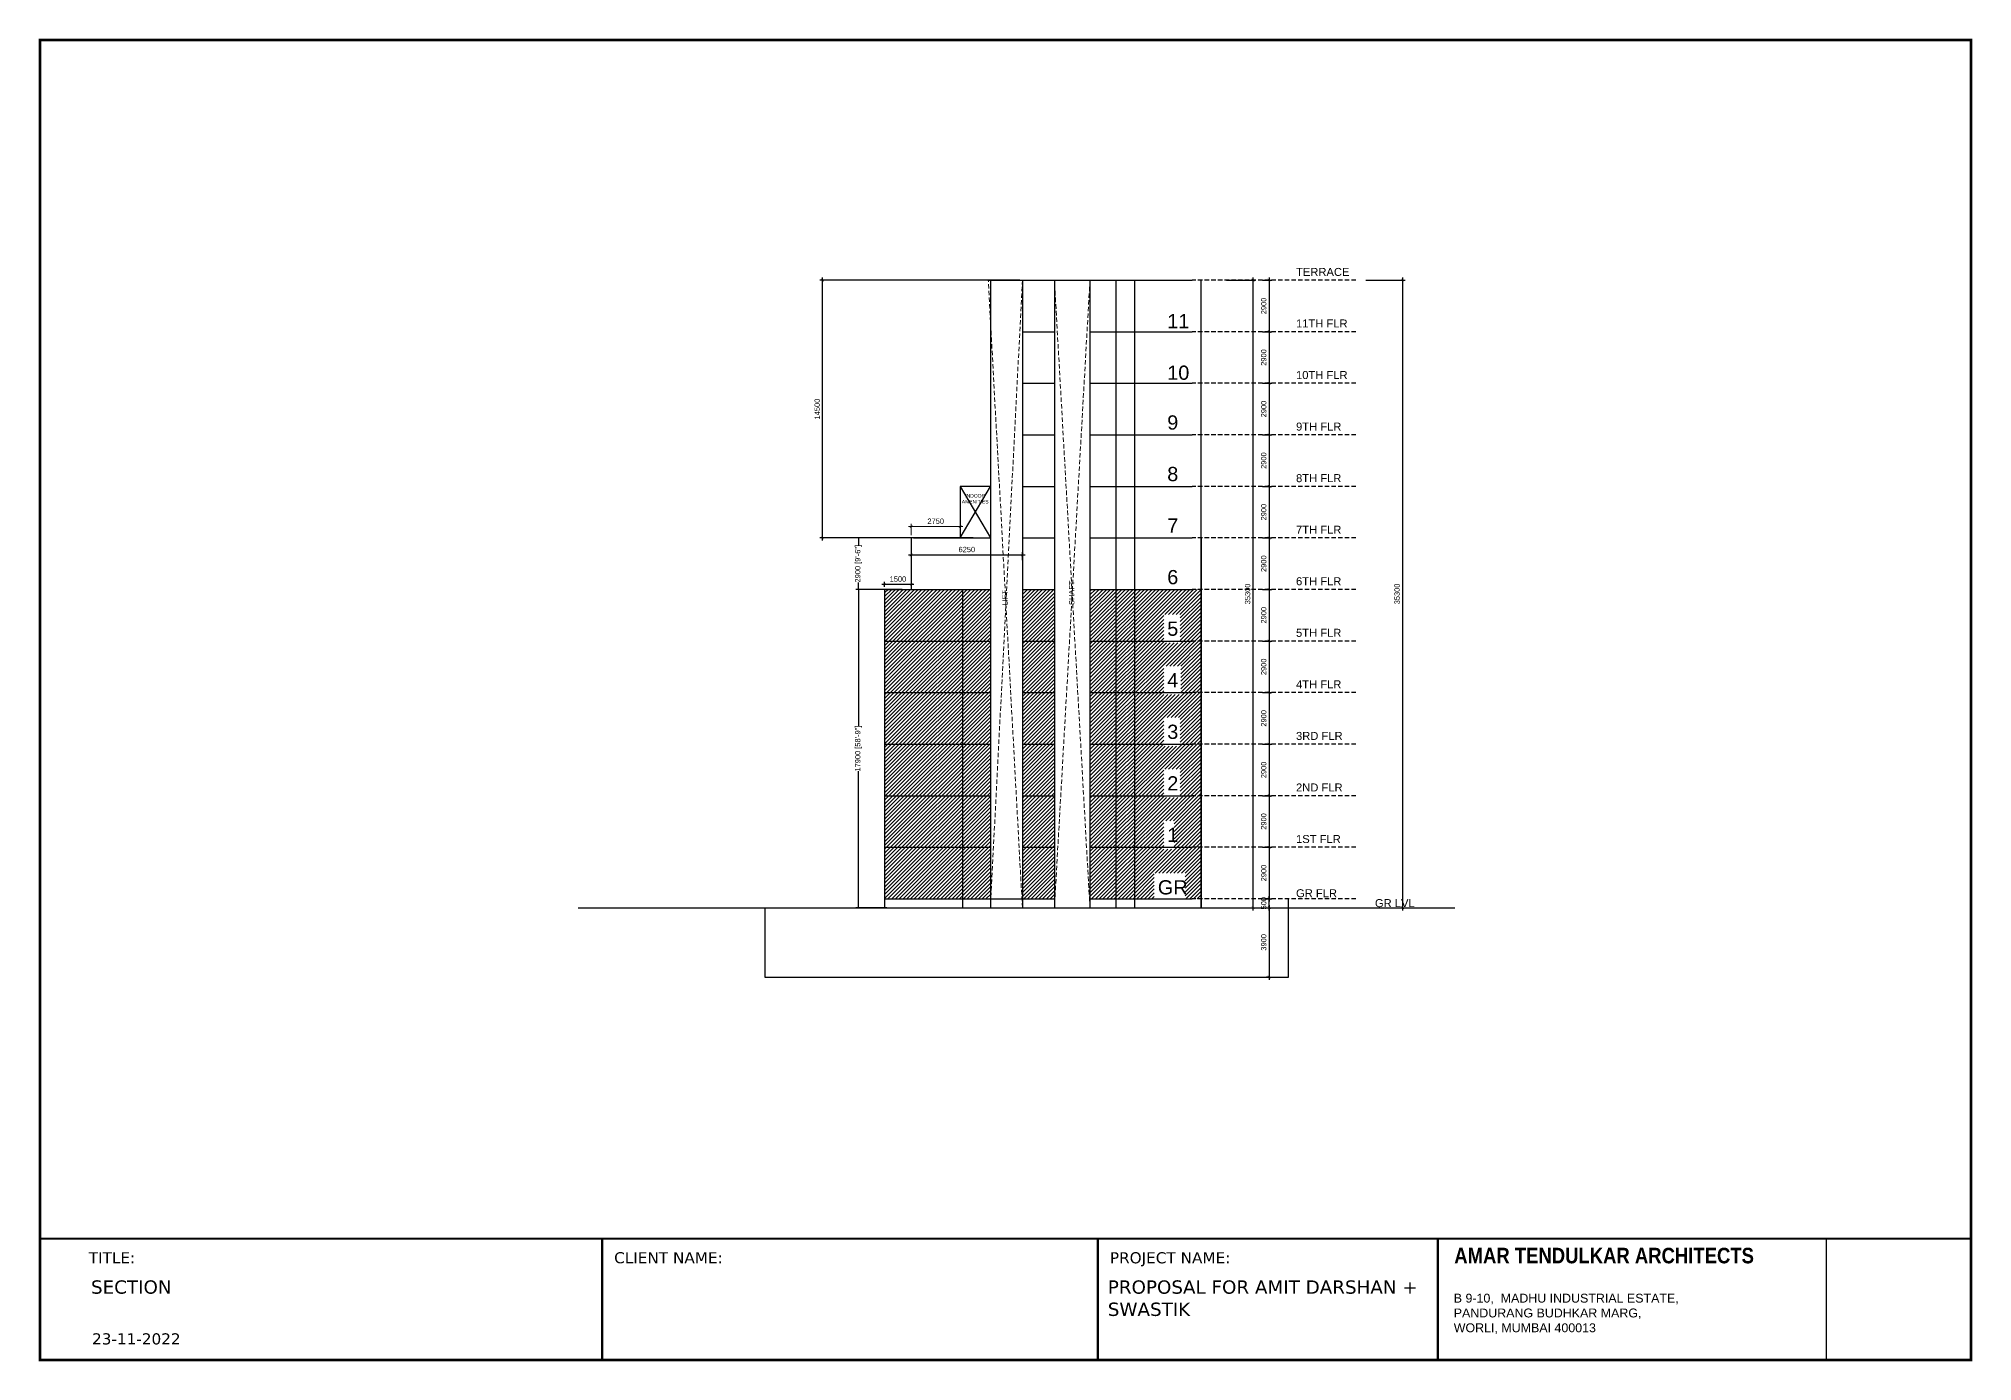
# Model space of a CAD drawing. Header units: inches. Extents: x 27644242 to 29761523, y -859349 to 216979.
# Drawn here: x 29131711 to 29240453, y -684566 to -610162 of the extents above; entities that cross this region are included whole.
import ezdxf

# ---------------------------------------------------------------- set-up
doc = ezdxf.new("R2010")
doc.units = ezdxf.units.IN
doc.header["$MEASUREMENT"] = 0
doc.header["$XCLIPFRAME"] = 0
doc.header["$PDMODE"] = 35
for name, pattern in [('DASHED', [0.75, 0.5, -0.25]), ('DASHED2', [0.375, 0.25, -0.125]), ('HIDDEN', [0.375, 0.25, -0.125])]:
    doc.linetypes.add(name, pattern=pattern)
doc.layers.get('Defpoints').update_dxf_attribs({"color": 8})
for name, color, linetype, lineweight in [('AHC-A-DUCT', 14, 'HIDDEN', 5), ('ATA_FORMAT', 7, 'Continuous', 50), ('PARKING BIG CAR', 8, 'Continuous', 15), ('WALL', 7, 'Continuous', 20)]:
    doc.layers.add(name, color=color, linetype=linetype, lineweight=lineweight)
doc.layers.add('ATA_FORMAT TEXT', color=7, linetype='Continuous')
doc.layers.add('text', color=7, linetype='Continuous')
doc.layers.add('BUA', color=2, linetype='Continuous', lineweight=30, plot=False)
doc.styles.add('200', font='swiss.ttf', dxfattribs={"height": 300})
doc.styles.add('AMITS', font='arial.ttf')
doc.styles.add('arial', font='arial.ttf')
doc.styles.get("Standard").update_dxf_attribs({"font": 'swiss.ttf'})
doc.dimstyles.new('DIM 300', dxfattribs={"dimtxt": 300, "dimasz": 150, "dimexe": 150, "dimexo": 150, "dimgap": 150, "dimtad": 1, "dimdec": 0, "dimzin": 0, "dimdsep": 46, "dimtxsty": 'AMITS', "dimblk": 'ARCHTICK', "dimcen": 0, "dimdle": 150, "dimclrd": 4, "dimclre": 4, "dimclrt": 6, "dimadec": 0, "dimazin": 0, "dimtfac": 1, "dimtdec": 0, "dimtix": 1, "dimtmove": 1, "dimatfit": 3, "dimfxl": 1, "dimtolj": 1, "dimtzin": 0, "dimlwd": -1, "dimlwe": -1, "dimarcsym": 0})
doc.dimstyles.new('KPA 150', dxfattribs={"dimtxt": 150, "dimasz": 100, "dimexe": 150, "dimexo": 0, "dimgap": 30, "dimtad": 0, "dimdec": 0, "dimzin": 0, "dimdsep": 46, "dimtxsty": '200', "dimblk": 'ARCHTICK', "dimblk1": 'DOT', "dimblk2": 'ARCHTICK', "dimcen": 100, "dimdle": 0.075, "dimclrd": 6, "dimclre": 6, "dimadec": 0, "dimazin": 0, "dimtfac": 1, "dimtdec": 0, "dimtofl": 0, "dimtmove": 1, "dimatfit": 3, "dimldrblk": 'ARCHTICK', "dimfxl": 1, "dimtolj": 1, "dimtzin": 0, "dimarcsym": 0})
picture_1 = doc.add_image_def('image1.jpg', size_in_pixel=(796, 763))

# ---------------------------------------------------------------- blocks, each defined once
blk = doc.blocks.new('_ARCHTICK')
at = {"color": 0, "linetype": 'ByBlock', "const_width": 0.15}
blk.add_lwpolyline([(-0.5, -0.5), (0.5, 0.5)], dxfattribs=at)
blk = doc.blocks.new('*D1601')
at = {"color": 6, "lineweight": -2, "ltscale": 500}
for p, q in [((29179282, -641147), (29177666, -641147)), ((29177816, -641147), (29177816, -648831)), ((29177816, -659047), (29177816, -651362)), ((29179407, -659047), (29177666, -659047))]:
    blk.add_line(p, q, dxfattribs=at)
at = {"layer": 'Defpoints', "color": 0}
for p in [(29179282, -641147), (29177816, -659047), (29179407, -659047)]:
    blk.add_point(p, dxfattribs=at)
at = {"color": 6, "linetype": 'ByBlock', "lineweight": -2, "xscale": 100, "yscale": 100, "zscale": 100}
for p, rotation in [((29177816, -641147), 90), ((29177816, -659047), 270)]:
    blk.add_blockref('_ARCHTICK', p, dxfattribs=dict(at, rotation=rotation))
at = {"color": 0, "ltscale": 500, "insert": (29177816, -650097), "char_height": 300, "attachment_point": 5, "rotation": 90, "style": '200'}
blk.add_mtext('\\A1;17900 [58\'-9"]', dxfattribs=at)
blk = doc.blocks.new('*D1602')
at = {"color": 6, "lineweight": -2, "ltscale": 500}
for p, q in [((29181088, -638247), (29177666, -638247)), ((29177816, -638247), (29177816, -638647)), ((29180271, -641147), (29177666, -641147)), ((29177816, -641147), (29177816, -640747))]:
    blk.add_line(p, q, dxfattribs=at)
at = {"layer": 'Defpoints', "color": 0}
for p in [(29177816, -638247), (29181088, -638247), (29180271, -641147)]:
    blk.add_point(p, dxfattribs=at)
at = {"color": 6, "linetype": 'ByBlock', "lineweight": -2, "xscale": 100, "yscale": 100, "zscale": 100}
for p, rotation in [((29177816, -638247), 90), ((29177816, -641147), 270)]:
    blk.add_blockref('_ARCHTICK', p, dxfattribs=dict(at, rotation=rotation))
at = {"color": 0, "ltscale": 500, "insert": (29177816, -639697), "char_height": 300, "attachment_point": 5, "rotation": 90, "style": '200'}
blk.add_mtext('\\A1;2900 [9\'-6"]', dxfattribs=at)
blk = doc.blocks.new('*D1603')
at = {"color": 4, "ltscale": 500}
for p, q in [((29200544, -655647), (29201057, -655647)), ((29200907, -655497), (29200907, -658697)), ((29200544, -658547), (29201057, -658547))]:
    blk.add_line(p, q, dxfattribs=at)
at = {"layer": 'Defpoints', "color": 0}
for p in [(29200394, -655647), (29200394, -658547), (29200907, -658547)]:
    blk.add_point(p, dxfattribs=at)
at = {"color": 4, "linetype": 'ByBlock', "xscale": 150, "yscale": 150, "zscale": 150}
for p, rotation in [((29200907, -655647), 90), ((29200907, -658547), 270)]:
    blk.add_blockref('_ARCHTICK', p, dxfattribs=dict(at, rotation=rotation))
at = {"color": 6, "ltscale": 500, "insert": (29200604, -657097), "char_height": 300, "attachment_point": 5, "rotation": 90, "style": 'AMITS'}
blk.add_mtext('\\A1;2900', dxfattribs=at)
blk = doc.blocks.new('*D1604')
at = {"color": 4, "ltscale": 500}
for p, q in [((29200544, -652747), (29201057, -652747)), ((29200907, -652597), (29200907, -655797)), ((29200544, -655647), (29201057, -655647))]:
    blk.add_line(p, q, dxfattribs=at)
at = {"layer": 'Defpoints', "color": 0}
for p in [(29200394, -652747), (29200394, -655647), (29200907, -655647)]:
    blk.add_point(p, dxfattribs=at)
at = {"color": 4, "linetype": 'ByBlock', "xscale": 150, "yscale": 150, "zscale": 150}
for p, rotation in [((29200907, -652747), 90), ((29200907, -655647), 270)]:
    blk.add_blockref('_ARCHTICK', p, dxfattribs=dict(at, rotation=rotation))
at = {"color": 6, "ltscale": 500, "insert": (29200604, -654197), "char_height": 300, "attachment_point": 5, "rotation": 90, "style": 'AMITS'}
blk.add_mtext('\\A1;2900', dxfattribs=at)
blk = doc.blocks.new('*D1605')
at = {"color": 4, "ltscale": 500}
for p, q in [((29200544, -649847), (29201057, -649847)), ((29200907, -649697), (29200907, -652897)), ((29200544, -652747), (29201057, -652747))]:
    blk.add_line(p, q, dxfattribs=at)
at = {"layer": 'Defpoints', "color": 0}
for p in [(29200394, -649847), (29200394, -652747), (29200907, -652747)]:
    blk.add_point(p, dxfattribs=at)
at = {"color": 4, "linetype": 'ByBlock', "xscale": 150, "yscale": 150, "zscale": 150}
for p, rotation in [((29200907, -649847), 90), ((29200907, -652747), 270)]:
    blk.add_blockref('_ARCHTICK', p, dxfattribs=dict(at, rotation=rotation))
at = {"color": 6, "ltscale": 500, "insert": (29200604, -651297), "char_height": 300, "attachment_point": 5, "rotation": 90, "style": 'AMITS'}
blk.add_mtext('\\A1;2900', dxfattribs=at)
blk = doc.blocks.new('*D1606')
at = {"color": 4, "ltscale": 500}
for p, q in [((29200544, -646947), (29201057, -646947)), ((29200907, -646797), (29200907, -649997)), ((29200544, -649847), (29201057, -649847))]:
    blk.add_line(p, q, dxfattribs=at)
at = {"layer": 'Defpoints', "color": 0}
for p in [(29200394, -646947), (29200394, -649847), (29200907, -649847)]:
    blk.add_point(p, dxfattribs=at)
at = {"color": 4, "linetype": 'ByBlock', "xscale": 150, "yscale": 150, "zscale": 150}
for p, rotation in [((29200907, -646947), 90), ((29200907, -649847), 270)]:
    blk.add_blockref('_ARCHTICK', p, dxfattribs=dict(at, rotation=rotation))
at = {"color": 6, "ltscale": 500, "insert": (29200604, -648397), "char_height": 300, "attachment_point": 5, "rotation": 90, "style": 'AMITS'}
blk.add_mtext('\\A1;2900', dxfattribs=at)
blk = doc.blocks.new('*D1607')
at = {"color": 4, "ltscale": 500}
for p, q in [((29200544, -644047), (29201057, -644047)), ((29200907, -643897), (29200907, -647097)), ((29200544, -646947), (29201057, -646947))]:
    blk.add_line(p, q, dxfattribs=at)
at = {"layer": 'Defpoints', "color": 0}
for p in [(29200394, -644047), (29200394, -646947), (29200907, -646947)]:
    blk.add_point(p, dxfattribs=at)
at = {"color": 4, "linetype": 'ByBlock', "xscale": 150, "yscale": 150, "zscale": 150}
for p, rotation in [((29200907, -644047), 90), ((29200907, -646947), 270)]:
    blk.add_blockref('_ARCHTICK', p, dxfattribs=dict(at, rotation=rotation))
at = {"color": 6, "ltscale": 500, "insert": (29200604, -645497), "char_height": 300, "attachment_point": 5, "rotation": 90, "style": 'AMITS'}
blk.add_mtext('\\A1;2900', dxfattribs=at)
blk = doc.blocks.new('*D1608')
at = {"color": 4, "ltscale": 500}
for p, q in [((29200544, -641147), (29201057, -641147)), ((29200907, -640997), (29200907, -644197)), ((29200544, -644047), (29201057, -644047))]:
    blk.add_line(p, q, dxfattribs=at)
at = {"layer": 'Defpoints', "color": 0}
for p in [(29200394, -641147), (29200394, -644047), (29200907, -644047)]:
    blk.add_point(p, dxfattribs=at)
at = {"color": 4, "linetype": 'ByBlock', "xscale": 150, "yscale": 150, "zscale": 150}
for p, rotation in [((29200907, -641147), 90), ((29200907, -644047), 270)]:
    blk.add_blockref('_ARCHTICK', p, dxfattribs=dict(at, rotation=rotation))
at = {"color": 6, "ltscale": 500, "insert": (29200604, -642597), "char_height": 300, "attachment_point": 5, "rotation": 90, "style": 'AMITS'}
blk.add_mtext('\\A1;2900', dxfattribs=at)
blk = doc.blocks.new('*D1609')
at = {"color": 4, "ltscale": 500}
for p, q in [((29200544, -638247), (29201057, -638247)), ((29200907, -638097), (29200907, -641297)), ((29200544, -641147), (29201057, -641147))]:
    blk.add_line(p, q, dxfattribs=at)
at = {"layer": 'Defpoints', "color": 0}
for p in [(29200394, -638247), (29200394, -641147), (29200907, -641147)]:
    blk.add_point(p, dxfattribs=at)
at = {"color": 4, "linetype": 'ByBlock', "xscale": 150, "yscale": 150, "zscale": 150}
for p, rotation in [((29200907, -638247), 90), ((29200907, -641147), 270)]:
    blk.add_blockref('_ARCHTICK', p, dxfattribs=dict(at, rotation=rotation))
at = {"color": 6, "ltscale": 500, "insert": (29200604, -639697), "char_height": 300, "attachment_point": 5, "rotation": 90, "style": 'AMITS'}
blk.add_mtext('\\A1;2900', dxfattribs=at)
blk = doc.blocks.new('*D1610')
at = {"color": 4, "ltscale": 500}
for p, q in [((29200544, -635347), (29201057, -635347)), ((29200907, -635197), (29200907, -638397)), ((29200544, -638247), (29201057, -638247))]:
    blk.add_line(p, q, dxfattribs=at)
at = {"layer": 'Defpoints', "color": 0}
for p in [(29200394, -635347), (29200394, -638247), (29200907, -638247)]:
    blk.add_point(p, dxfattribs=at)
at = {"color": 4, "linetype": 'ByBlock', "xscale": 150, "yscale": 150, "zscale": 150}
for p, rotation in [((29200907, -635347), 90), ((29200907, -638247), 270)]:
    blk.add_blockref('_ARCHTICK', p, dxfattribs=dict(at, rotation=rotation))
at = {"color": 6, "ltscale": 500, "insert": (29200604, -636797), "char_height": 300, "attachment_point": 5, "rotation": 90, "style": 'AMITS'}
blk.add_mtext('\\A1;2900', dxfattribs=at)
blk = doc.blocks.new('*D1611')
at = {"color": 4, "ltscale": 500}
for p, q in [((29200544, -632447), (29201057, -632447)), ((29200907, -632297), (29200907, -635497)), ((29200544, -635347), (29201057, -635347))]:
    blk.add_line(p, q, dxfattribs=at)
at = {"layer": 'Defpoints', "color": 0}
for p in [(29200394, -632447), (29200394, -635347), (29200907, -635347)]:
    blk.add_point(p, dxfattribs=at)
at = {"color": 4, "linetype": 'ByBlock', "xscale": 150, "yscale": 150, "zscale": 150}
for p, rotation in [((29200907, -632447), 90), ((29200907, -635347), 270)]:
    blk.add_blockref('_ARCHTICK', p, dxfattribs=dict(at, rotation=rotation))
at = {"color": 6, "ltscale": 500, "insert": (29200604, -633897), "char_height": 300, "attachment_point": 5, "rotation": 90, "style": 'AMITS'}
blk.add_mtext('\\A1;2900', dxfattribs=at)
blk = doc.blocks.new('*D1612')
at = {"color": 4, "ltscale": 500}
for p, q in [((29200544, -629547), (29201057, -629547)), ((29200907, -629397), (29200907, -632597)), ((29200544, -632447), (29201057, -632447))]:
    blk.add_line(p, q, dxfattribs=at)
at = {"layer": 'Defpoints', "color": 0}
for p in [(29200394, -629547), (29200394, -632447), (29200907, -632447)]:
    blk.add_point(p, dxfattribs=at)
at = {"color": 4, "linetype": 'ByBlock', "xscale": 150, "yscale": 150, "zscale": 150}
for p, rotation in [((29200907, -629547), 90), ((29200907, -632447), 270)]:
    blk.add_blockref('_ARCHTICK', p, dxfattribs=dict(at, rotation=rotation))
at = {"color": 6, "ltscale": 500, "insert": (29200604, -630997), "char_height": 300, "attachment_point": 5, "rotation": 90, "style": 'AMITS'}
blk.add_mtext('\\A1;2900', dxfattribs=at)
blk = doc.blocks.new('*D1613')
at = {"color": 4, "ltscale": 500}
for p, q in [((29200544, -626647), (29201057, -626647)), ((29200907, -626497), (29200907, -629697)), ((29200544, -629547), (29201057, -629547))]:
    blk.add_line(p, q, dxfattribs=at)
at = {"layer": 'Defpoints', "color": 0}
for p in [(29200394, -626647), (29200394, -629547), (29200907, -629547)]:
    blk.add_point(p, dxfattribs=at)
at = {"color": 4, "linetype": 'ByBlock', "xscale": 150, "yscale": 150, "zscale": 150}
for p, rotation in [((29200907, -626647), 90), ((29200907, -629547), 270)]:
    blk.add_blockref('_ARCHTICK', p, dxfattribs=dict(at, rotation=rotation))
at = {"color": 6, "ltscale": 500, "insert": (29200604, -628097), "char_height": 300, "attachment_point": 5, "rotation": 90, "style": 'AMITS'}
blk.add_mtext('\\A1;2900', dxfattribs=at)
blk = doc.blocks.new('*D1614')
at = {"color": 4, "ltscale": 500}
for p, q in [((29200544, -623747), (29201057, -623747)), ((29200907, -623597), (29200907, -626797)), ((29200544, -626647), (29201057, -626647))]:
    blk.add_line(p, q, dxfattribs=at)
at = {"layer": 'Defpoints', "color": 0}
for p in [(29200394, -623747), (29200394, -626647), (29200907, -626647)]:
    blk.add_point(p, dxfattribs=at)
at = {"color": 4, "linetype": 'ByBlock', "xscale": 150, "yscale": 150, "zscale": 150}
for p, rotation in [((29200907, -623747), 90), ((29200907, -626647), 270)]:
    blk.add_blockref('_ARCHTICK', p, dxfattribs=dict(at, rotation=rotation))
at = {"color": 6, "ltscale": 500, "insert": (29200604, -625197), "char_height": 300, "attachment_point": 5, "rotation": 90, "style": 'AMITS'}
blk.add_mtext('\\A1;2900', dxfattribs=at)
blk = doc.blocks.new('*D1615')
at = {"color": 4, "ltscale": 500}
for p, q in [((29200907, -658897), (29200907, -663097)), ((29200150, -659047), (29201057, -659047)), ((29200828, -662947), (29200757, -662947))]:
    blk.add_line(p, q, dxfattribs=at)
at = {"layer": 'Defpoints', "color": 0}
for p in [(29200000, -659047), (29200907, -662947), (29200978, -662947)]:
    blk.add_point(p, dxfattribs=at)
at = {"color": 4, "linetype": 'ByBlock', "xscale": 150, "yscale": 150, "zscale": 150}
for p, rotation in [((29200907, -659047), 90), ((29200907, -662947), 270)]:
    blk.add_blockref('_ARCHTICK', p, dxfattribs=dict(at, rotation=rotation))
at = {"color": 6, "ltscale": 500, "insert": (29200604, -660997), "char_height": 300, "attachment_point": 5, "rotation": 90, "style": 'AMITS'}
blk.add_mtext('\\A1;3900', dxfattribs=at)
blk = doc.blocks.new('*D1616')
at = {"color": 4, "ltscale": 500}
for p, q in [((29200544, -658547), (29201057, -658547)), ((29200907, -659197), (29200907, -658397)), ((29200907, -658547), (29200907, -658397)), ((29200631, -659047), (29201057, -659047)), ((29200907, -659047), (29200907, -659197))]:
    blk.add_line(p, q, dxfattribs=at)
at = {"layer": 'Defpoints', "color": 0}
for p in [(29200394, -658547), (29200907, -658547), (29200481, -659047)]:
    blk.add_point(p, dxfattribs=at)
at = {"color": 4, "linetype": 'ByBlock', "xscale": 150, "yscale": 150, "zscale": 150}
for p, rotation in [((29200907, -658547), 270), ((29200907, -659047), 90)]:
    blk.add_blockref('_ARCHTICK', p, dxfattribs=dict(at, rotation=rotation))
at = {"color": 6, "ltscale": 500, "insert": (29200604, -658797), "char_height": 300, "attachment_point": 5, "rotation": 90, "style": 'AMITS'}
blk.add_mtext('\\A1;500', dxfattribs=at)
blk = doc.blocks.new('*D1617')
at = {"color": 4, "ltscale": 500}
for p, q in [((29198511, -623747), (29200150, -623747)), ((29200000, -623597), (29200000, -659197)), ((29198511, -659047), (29200150, -659047))]:
    blk.add_line(p, q, dxfattribs=at)
at = {"layer": 'Defpoints', "color": 0}
for p in [(29198361, -623747), (29198361, -659047), (29200000, -659047)]:
    blk.add_point(p, dxfattribs=at)
at = {"color": 4, "linetype": 'ByBlock', "xscale": 150, "yscale": 150, "zscale": 150}
for p, rotation in [((29200000, -623747), 90), ((29200000, -659047), 270)]:
    blk.add_blockref('_ARCHTICK', p, dxfattribs=dict(at, rotation=rotation))
at = {"color": 6, "ltscale": 500, "insert": (29199697, -641397), "char_height": 300, "attachment_point": 5, "rotation": 90, "style": 'AMITS'}
blk.add_mtext('\\A1;35300', dxfattribs=at)
blk = doc.blocks.new('*D1618')
at = {"layer": 'BUA', "color": 4, "ltscale": 500}
for p, q in [((29186882, -623747), (29175648, -623747)), ((29175798, -638397), (29175798, -623597)), ((29184257, -638247), (29175648, -638247))]:
    blk.add_line(p, q, dxfattribs=at)
at = {"layer": 'Defpoints', "color": 0}
for p in [(29175798, -623747), (29187032, -623747), (29184407, -638247)]:
    blk.add_point(p, dxfattribs=at)
at = {"layer": 'BUA', "color": 4, "linetype": 'ByBlock', "xscale": 150, "yscale": 150, "zscale": 150}
for p, rotation in [((29175798, -623747), 90), ((29175798, -638247), 270)]:
    blk.add_blockref('_ARCHTICK', p, dxfattribs=dict(at, rotation=rotation))
at = {"layer": 'BUA', "color": 6, "ltscale": 500, "insert": (29175494, -630997), "char_height": 300, "attachment_point": 5, "rotation": 90, "style": 'AMITS'}
blk.add_mtext('\\A1;14500', dxfattribs=at)
blk = doc.blocks.new('*D1619')
at = {"layer": 'BUA', "color": 4, "ltscale": 500}
for p, q in [((29206345, -623747), (29208555, -623747)), ((29208405, -623597), (29208405, -659197)), ((29206345, -659047), (29208555, -659047))]:
    blk.add_line(p, q, dxfattribs=at)
at = {"layer": 'Defpoints', "color": 0}
for p in [(29206195, -623747), (29206195, -659047), (29208405, -659047)]:
    blk.add_point(p, dxfattribs=at)
at = {"layer": 'BUA', "color": 4, "linetype": 'ByBlock', "xscale": 150, "yscale": 150, "zscale": 150}
for p, rotation in [((29208405, -623747), 90), ((29208405, -659047), 270)]:
    blk.add_blockref('_ARCHTICK', p, dxfattribs=dict(at, rotation=rotation))
at = {"layer": 'BUA', "color": 6, "ltscale": 500, "insert": (29208102, -641397), "char_height": 300, "attachment_point": 5, "rotation": 90, "style": 'AMITS'}
blk.add_mtext('\\A1;35300', dxfattribs=at)
blk = doc.blocks.new('*D1620')
at = {"layer": 'BUA', "color": 4, "ltscale": 500}
for p, q in [((29180932, -640864), (29179132, -640864)), ((29179282, -640997), (29179282, -640714)), ((29180782, -640589), (29180782, -641014))]:
    blk.add_line(p, q, dxfattribs=at)
at = {"layer": 'Defpoints', "color": 0}
for p in [(29180782, -640439), (29179282, -640864), (29179282, -641147)]:
    blk.add_point(p, dxfattribs=at)
at = {"layer": 'BUA', "color": 4, "linetype": 'ByBlock', "xscale": 150, "yscale": 150, "zscale": 150, "rotation": 180}
blk.add_blockref('_ARCHTICK', (29179282, -640864), dxfattribs=at)
at = {"layer": 'BUA', "color": 4, "linetype": 'ByBlock', "xscale": 150, "yscale": 150, "zscale": 150}
blk.add_blockref('_ARCHTICK', (29180782, -640864), dxfattribs=at)
at = {"layer": 'BUA', "color": 6, "ltscale": 500, "insert": (29180032, -640561), "char_height": 300, "attachment_point": 5, "style": 'AMITS'}
blk.add_mtext('\\A1;1500', dxfattribs=at)
blk = doc.blocks.new('*D1621')
at = {"layer": 'BUA', "color": 4, "ltscale": 500}
for p, q in [((29180632, -639203), (29187182, -639203)), ((29180782, -639053), (29180782, -639053)), ((29187032, -639503), (29187032, -639053))]:
    blk.add_line(p, q, dxfattribs=at)
at = {"layer": 'Defpoints', "color": 0}
for p in [(29180782, -639203), (29187032, -639203), (29187032, -639653)]:
    blk.add_point(p, dxfattribs=at)
at = {"layer": 'BUA', "color": 4, "linetype": 'ByBlock', "xscale": 150, "yscale": 150, "zscale": 150, "rotation": 180}
blk.add_blockref('_ARCHTICK', (29180782, -639203), dxfattribs=at)
at = {"layer": 'BUA', "color": 4, "linetype": 'ByBlock', "xscale": 150, "yscale": 150, "zscale": 150}
blk.add_blockref('_ARCHTICK', (29187032, -639203), dxfattribs=at)
at = {"layer": 'BUA', "color": 6, "ltscale": 500, "insert": (29183907, -638900), "char_height": 300, "attachment_point": 5, "style": 'AMITS'}
blk.add_mtext('\\A1;6250', dxfattribs=at)
blk = doc.blocks.new('*D1635')
at = {"layer": 'Defpoints', "color": 0}
for p in [(29180782, -637610), (29180782, -638247), (29183532, -638247)]:
    blk.add_point(p, dxfattribs=at)
at = {"layer": 'WALL', "color": 4, "ltscale": 500}
for p, q in [((29183682, -637610), (29180632, -637610)), ((29180782, -638097), (29180782, -637460)), ((29183532, -638097), (29183532, -637460))]:
    blk.add_line(p, q, dxfattribs=at)
at = {"layer": 'WALL', "color": 4, "linetype": 'ByBlock', "xscale": 150, "yscale": 150, "zscale": 150, "rotation": 180}
blk.add_blockref('_ARCHTICK', (29180782, -637610), dxfattribs=at)
at = {"layer": 'WALL', "color": 4, "linetype": 'ByBlock', "xscale": 150, "yscale": 150, "zscale": 150}
blk.add_blockref('_ARCHTICK', (29183532, -637610), dxfattribs=at)
at = {"layer": 'WALL', "color": 6, "ltscale": 500, "insert": (29182157, -637307), "char_height": 300, "attachment_point": 5, "style": 'AMITS'}
blk.add_mtext('\\A1;2750', dxfattribs=at)

msp = doc.modelspace()

# ---------------------------------------------------------------- hatches: boundary and pattern name
at = {"layer": 'PARKING BIG CAR', "ltscale": 500, "transparency": 33554559}
h = msp.add_hatch(dxfattribs=at)
h.set_pattern_fill('ANSI31', color=256, scale=1200)
h.set_pattern_definition([(45, (1484807.44, -430693.4), (-106.0660172, 106.0660172), [])])
h.paths.add_polyline_path([(29197082.5, -644046.9), (29197082.5, -641146.9), (29193332.4, -641146.9), (29193332.4, -644046.9)])
h.paths.add_polyline_path([(29193332.4, -646946.9), (29197082.5, -646946.9), (29197082.5, -644046.9), (29193332.4, -644046.9)])
h.paths.add_polyline_path([(29197082.5, -649846.9), (29197082.5, -646946.9), (29193332.4, -646946.9), (29193332.4, -649846.9), (29196582.4, -649846.9)])
h.paths.add_polyline_path([(29193332.4, -652746.9), (29197082.5, -652746.9), (29197082.5, -649846.9), (29193332.4, -649846.9), (29193332.4, -652746.9)])
h.paths.add_polyline_path([(29193332.4, -655646.9), (29197082.5, -655646.9), (29197082.5, -652746.9), (29193332.4, -652746.9)])
h.paths.add_polyline_path([(29197082.5, -658546.9), (29197082.5, -655646.9), (29193332.4, -655646.9), (29193332.4, -658546.9)])
h.paths.add_polyline_path([(29190832.4, -658546.9), (29192282.4, -658546.9), (29192282.4, -655646.9), (29190832.4, -655646.9)])
h.paths.add_polyline_path([(29193332.4, -658546.9), (29193332.4, -655646.9), (29192282.4, -655646.9), (29192282.4, -658546.9)])
h.paths.add_polyline_path([(29192282.4, -652746.9), (29192282.4, -655646.9), (29193332.4, -655646.9), (29193332.4, -652746.9)])
h.paths.add_polyline_path([(29190832.4, -655646.9), (29192282.4, -655646.9), (29192282.4, -652746.9), (29190832.4, -652746.9)])
h.paths.add_polyline_path([(29190832.4, -652746.9), (29192282.4, -652746.9), (29192282.4, -649846.9), (29190832.4, -649846.9), (29190832.4, -652746.9)])
h.paths.add_polyline_path([(29192282.4, -649846.9), (29192282.4, -652746.9), (29193332.4, -652746.9), (29193332.4, -649846.9)])
h.paths.add_polyline_path([(29190832.4, -649846.9), (29192282.4, -649846.9), (29192282.4, -646946.9), (29190832.4, -646946.9)])
h.paths.add_polyline_path([(29193332.4, -649846.9), (29193332.4, -646946.9), (29192282.4, -646946.9), (29192282.4, -649846.9), (29193332.4, -649846.9)])
h.paths.add_polyline_path([(29192282.4, -644046.9), (29192282.4, -646946.9), (29193332.4, -646946.9), (29193332.4, -644046.9)])
h.paths.add_polyline_path([(29190832.4, -646946.9), (29192282.4, -646946.9), (29192282.4, -644046.9), (29190832.4, -644046.9)])
h.paths.add_polyline_path([(29190832.4, -644046.9), (29192282.4, -644046.9), (29192282.4, -641146.9), (29190832.4, -641146.9)])
h.paths.add_polyline_path([(29193332.4, -644046.9), (29193332.4, -641146.9), (29192282.4, -641146.9), (29192282.4, -644046.9), (29193332.4, -644046.9)])
h.paths.add_polyline_path([(29179282.5, -641146.9), (29179282.5, -644046.9), (29183662.4, -644046.9), (29183662.4, -641146.9)])
h.paths.add_polyline_path([(29183662.4, -644046.9), (29185232.5, -644046.9), (29185232.5, -641146.9), (29183662.4, -641146.9)])
h.paths.add_polyline_path([(29179282.5, -644046.9), (29179282.5, -646946.9), (29183662.4, -646946.9), (29183662.4, -644046.9)])
h.paths.add_polyline_path([(29183662.4, -646946.9), (29185232.5, -646946.9), (29185232.5, -644046.9), (29183662.4, -644046.9)])
h.paths.add_polyline_path([(29179282.5, -646946.9), (29179282.5, -649846.9), (29183662.4, -649846.9), (29183662.4, -646946.9)])
h.paths.add_polyline_path([(29179282.5, -649846.9), (29179282.5, -652746.9), (29183662.4, -652746.9), (29183662.4, -649846.9)])
h.paths.add_polyline_path([(29179282.5, -652746.9), (29179282.5, -655646.9), (29183662.4, -655646.9), (29183662.4, -652746.9)])
h.paths.add_polyline_path([(29179282.5, -655646.9), (29179282.5, -658546.9), (29183662.4, -658546.9), (29183662.4, -655646.9)])
h.paths.add_polyline_path([(29183662.4, -658546.9), (29185232.5, -658546.9), (29185232.5, -655646.9), (29183662.4, -655646.9)])
h.paths.add_polyline_path([(29183662.4, -655646.9), (29185232.5, -655646.9), (29185232.5, -652746.9), (29183662.4, -652746.9)])
h.paths.add_polyline_path([(29183662.4, -652746.9), (29185232.5, -652746.9), (29185232.5, -649846.9), (29183662.4, -649846.9)])
h.paths.add_polyline_path([(29183662.4, -649846.9), (29185232.5, -649846.9), (29185232.5, -646946.9), (29183662.4, -646946.9), (29183662.4, -649846.9)])
h.paths.add_polyline_path([(29187032.5, -644046.9), (29188832.4, -644046.9), (29188832.4, -641146.9), (29187032.5, -641146.9)])
h.paths.add_polyline_path([(29187032.5, -646946.9), (29188832.4, -646946.9), (29188832.4, -644046.9), (29187032.5, -644046.9), (29187032.5, -646946.9)])
h.paths.add_polyline_path([(29187032.5, -649846.9), (29188832.4, -649846.9), (29188832.4, -646946.9), (29187032.5, -646946.9), (29187032.5, -649846.9)])
h.paths.add_polyline_path([(29187032.5, -652746.9), (29188832.4, -652746.9), (29188832.4, -649846.9), (29187032.5, -649846.9), (29187032.5, -652746.9)])
h.paths.add_polyline_path([(29187032.5, -655646.9), (29188832.4, -655646.9), (29188832.4, -652746.9), (29187032.5, -652746.9)])
h.paths.add_polyline_path([(29187032.5, -658546.9), (29188832.4, -658546.9), (29188832.4, -655646.9), (29187032.5, -655646.9)])
h.paths.add_polyline_path([(29194977.3, -648351.8), (29195910.7, -648351.8), (29195910.7, -649951.8), (29194977.3, -649951.8)])
h.paths.add_polyline_path([(29194977.3, -645451.8), (29195948.8, -645451.8), (29195948.8, -647051.8), (29194977.3, -647051.8)])
h.paths.add_polyline_path([(29194977.3, -642551.8), (29195910.7, -642551.8), (29195910.7, -644151.8), (29194977.3, -644151.8)])
h.paths.add_polyline_path([(29194977.3, -654151.8), (29195567.8, -654151.8), (29195567.8, -655751.8), (29194977.3, -655751.8)])
h.paths.add_polyline_path([(29194448.2, -657101.8), (29196181.6, -657101.8), (29196181.6, -658546.9), (29194448.2, -658546.9)], flags=16)
h.paths.add_polyline_path([(29194977.3, -651251.8), (29195910.7, -651251.8), (29195910.7, -652851.8), (29194977.3, -652851.8)])

# ---------------------------------------------------------------- linework, layer by layer
at = {"ltscale": 500}
for p, q in [((29185112.4, -623746.9), (29196582.4, -623746.9)), ((29185232.5, -623746.9), (29185232.5, -659046.9)), ((29187032.5, -623746.9), (29187032.5, -659046.9)), ((29188832.4, -623746.9), (29188832.4, -659046.9)), ((29190832.4, -623746.9), (29190832.4, -659046.9)), ((29192282.4, -623746.9), (29192282.4, -659046.9)), ((29193332.4, -623746.9), (29193332.4, -659046.9)), ((29197082.5, -659046.9), (29197082.5, -623746.9)), ((29187032.5, -626646.9), (29188832.4, -626646.9)), ((29190832.4, -626646.9), (29196582.4, -626646.9)), ((29187032.5, -629546.9), (29188832.4, -629546.9)), ((29190832.4, -629546.9), (29196582.4, -629546.9)), ((29187032.5, -632446.9), (29188832.4, -632446.9)), ((29190832.4, -632446.9), (29196582.4, -632446.9)), ((29187032.5, -635346.9), (29188832.4, -635346.9)), ((29190832.4, -635346.9), (29196582.4, -635346.9)), ((29180782.5, -638246.9), (29180782.5, -641146.9)), ((29180907.4, -638246.9), (29185232.5, -638246.9)), ((29187032.5, -638246.9), (29188832.4, -638246.9)), ((29190832.4, -638246.9), (29196582.4, -638246.9)), ((29197082.5, -638246.9), (29197082.5, -659046.9)), ((29179282.4, -641146.9), (29185232.5, -641146.9)), ((29179282.5, -641146.9), (29179282.5, -659046.9)), ((29183662.4, -641146.9), (29183662.4, -659046.9)), ((29187032.5, -641146.9), (29188832.4, -641146.9)), ((29190832.4, -641146.9), (29196582.4, -641146.9)), ((29179282.5, -644046.9), (29185232.5, -644046.9)), ((29187032.5, -644046.9), (29188832.4, -644046.9)), ((29190832.4, -644046.9), (29196582.4, -644046.9)), ((29179282.5, -646946.9), (29185232.5, -646946.9)), ((29187032.5, -646946.9), (29188832.4, -646946.9)), ((29190832.4, -646946.9), (29196582.4, -646946.9)), ((29179282.5, -649846.9), (29185232.5, -649846.9)), ((29187032.5, -649846.9), (29188832.4, -649846.9)), ((29190832.4, -649846.9), (29196582.4, -649846.9)), ((29179282.5, -652746.9), (29185232.5, -652746.9)), ((29187032.5, -652746.9), (29188832.4, -652746.9)), ((29190832.4, -652746.9), (29196582.4, -652746.9)), ((29179282.5, -655646.9), (29185232.5, -655646.9)), ((29187032.5, -655646.9), (29188832.4, -655646.9)), ((29190832.4, -655646.9), (29196582.4, -655646.9)), ((29179282.5, -658546.9), (29188832.4, -658546.9)), ((29190832.4, -658546.9), (29196582.4, -658546.9)), ((29202000.8, -662946.9), (29202000.8, -658546.9)), ((29162052.7, -659046.9), (29211356.9, -659046.9)), ((29172552.9, -659046.9), (29172552.9, -662946.9)), ((29172552.9, -662946.9), (29202000.8, -662946.9))]:
    msp.add_line(p, q, dxfattribs=at)
at = {"color": 8, "linetype": 'DASHED', "ltscale": 500}
for p, q in [((29205782, -623746.9), (29196582.4, -623746.9)), ((29205782, -626646.9), (29196582.4, -626646.9)), ((29205782, -629546.9), (29196582.4, -629546.9)), ((29205782, -632446.9), (29196582.4, -632446.9)), ((29205782, -635346.9), (29196582.4, -635346.9)), ((29205782, -638246.9), (29196582.4, -638246.9)), ((29205782, -641146.9), (29196582.4, -641146.9)), ((29205782, -644046.9), (29196582.4, -644046.9)), ((29205782, -646946.9), (29196582.4, -646946.9)), ((29205782, -649846.9), (29196582.4, -649846.9)), ((29205782, -652746.9), (29196582.4, -652746.9)), ((29205782, -655646.9), (29196582.4, -655646.9)), ((29205782, -658546.9), (29196582.4, -658546.9))]:
    msp.add_line(p, q, dxfattribs=at)
at = {"color": 5, "ltscale": 500}
for p, q in [((29183532.5, -635346.9), (29185232.5, -638246.9)), ((29183532.5, -638246.9), (29185232.5, -635346.9))]:
    msp.add_line(p, q, dxfattribs=at)
msp.add_lwpolyline([(29185232.5, -635346.9), (29183532.5, -635346.9), (29183532.5, -638246.9)], dxfattribs=at)
at = {"layer": 'AHC-A-DUCT', "linetype": 'DASHED2', "ltscale": 1000}
for p, q in [((29187032.5, -659046.9), (29185112.4, -623746.9)), ((29187032.5, -623746.9), (29185232.5, -659046.9)), ((29190832.4, -623746.9), (29188832.4, -659046.9)), ((29190832.4, -659046.9), (29188832.4, -623746.9))]:
    msp.add_line(p, q, dxfattribs=at)
at = {"layer": 'ATA_FORMAT'}
for p, q in [((29240375.3, -677667.9), (29131788.6, -677659.7)), ((29163393.3, -677659.8, 0), (29163393, -684488.9, 0)), ((29191271.7, -677659.8, 0), (29191271.4, -684488.9, 0)), ((29210392.1, -677659.8, 0), (29210391.8, -684488.9, 0))]:
    msp.add_line(p, q, dxfattribs=at)
at = {"layer": 'Defpoints', "linetype": 'Continuous', "const_width": 154.4}
msp.add_lwpolyline([(29240375.3, -610238.9), (29240375.3, -684488.9), (29131788.6, -684488.9), (29131788.6, -610238.9)], close=True, dxfattribs=at)

# ---------------------------------------------------------------- texts
at = {"layer": 'ATA_FORMAT TEXT', "ltscale": 10, "attachment_point": 1, "rotation": 359.997169}
for s, width, heights, insert, char_height in [('{\\fVerdana|b0|i0|c0|p34;TITLE:}', 43.034, [0], (29134528.3, -678425, 0), 625), ('{\\fVerdana|b0|i0|c0|p34;CLIENT NAME:}', 9651.651, [0], (29164072.6, -678425, 0), 625), ('{\\fVerdana|b0|i0|c0|p34;PROJECT NAME:}', 9018.002, [0], (29191951, -678428.1, 0), 625), ('{\\W0.85;\\fArial|b1|i0|c0|p34;AMAR TENDULKAR ARCHITECTS}', 18866.827, [0], (29211319, -678178), 875), ('{\\fVerdana|b0|i0|c0|p34;SECTION}', 22530.572, [0], (29134653.3, -680011.1, 0), 750), ('{\\fVerdana|b0|i0|c0|p34;PROPOSAL FOR AMIT DARSHAN + \\PSWASTIK}', 26143.055, [3311.3], (29191834.7, -680011.8, 0), 750), ('{\\fVerdana|b0|i0|c0|p34;23-11-2022}', 25.6, [0], (29134711.4, -682989, 0), 625)]:
    msp.add_mtext_dynamic_manual_height_columns(s, width=width, gutter_width=9.69, heights=heights, dxfattribs=dict(at, insert=insert, char_height=char_height))
at = {"layer": 'ATA_FORMAT TEXT', "ltscale": 10, "insert": (29211290.3, -680761.8), "char_height": 500, "attachment_point": 1, "rotation": 359.997169, "style": 'arial'}
msp.add_mtext_dynamic_manual_height_columns('B 9-10,  MADHU INDUSTRIAL ESTATE, \\PPANDURANG BUDHKAR MARG,\\PWORLI, MUMBAI 400013', width=16250.516, gutter_width=9.69, heights=[0], dxfattribs=at)
at = {"layer": 'text', "ltscale": 100, "width": 5145.704, "attachment_point": 1, "style": 'AMITS'}
for s, insert, char_height in [('TERRACE', (29202420.4, -623059.4), 450), ('11TH FLR', (29202420.4, -625959.4), 450), ('10TH FLR', (29202420.4, -628859.4), 450), ('9TH FLR', (29202420.4, -631759.4), 450), ('8TH FLR', (29202420.4, -634659.4), 450), ('\\pxqc;INDOOR \\PAMENITIES', (29181805.6, -635776.2), 200), ('7TH FLR', (29202420.4, -637559.4), 450), ('6TH FLR', (29202420.4, -640459.4), 450), ('5TH FLR', (29202420.4, -643359.4), 450), ('4TH FLR', (29202420.4, -646259.4), 450), ('3RD FLR', (29202420.4, -649159.4), 450), ('2ND FLR', (29202420.4, -652059.4), 450), ('1ST FLR', (29202420.4, -654959.4), 450), ('GR FLR', (29202420.4, -658009.4), 450), ('GR LVL', (29206858.4, -658565.1), 450)]:
    msp.add_mtext(s, dxfattribs=dict(at, insert=insert, char_height=char_height))
at = {"layer": 'text', "ltscale": 500, "char_height": 800, "attachment_point": 1, "style": '200'}
for s, insert in [('11', (29195177.3, -625651.8)), ('10', (29195177.3, -628551.8)), ('9', (29195177.3, -631351.8)), ('8', (29195177.3, -634251.8)), ('7', (29195177.3, -637151.8)), ('6', (29195177.3, -640051.8)), ('5', (29195177.3, -642951.8)), ('4', (29195177.3, -645851.8)), ('3', (29195177.3, -648751.8)), ('2', (29195177.3, -651651.8)), ('1', (29195177.3, -654551.8)), ('GR', (29194648.2, -657501.8))]:
    msp.add_mtext_dynamic_manual_height_columns(s, width=1222.679, gutter_width=2000, heights=[0], dxfattribs=dict(at, insert=insert))
at = {"layer": 'text', "ltscale": 100, "char_height": 300, "width": 5145.704, "attachment_point": 1, "rotation": 90, "style": 'AMITS'}
for s, insert in [('LIFT', (29185895.6, -642042.6)), ('SHAFT', (29189655.4, -642023.5))]:
    msp.add_mtext(s, dxfattribs=dict(at, insert=insert))

# ---------------------------------------------------------------- dimensions: what is measured, and where the dimension line sits
at = {"ltscale": 500}
for base, p1, p2, dimstyle, override, picture, middle in [((29200000.4, -659046.9), (29198361.4, -623746.9), (29198361.4, -659046.9), 'DIM 300', {"dimpost": '\\X'}, '*D1617', (29199697.2, -641396.9)), ((29200906.8, -626646.9), (29200394.4, -623746.9), (29200394.4, -626646.9), 'DIM 300', {"dimpost": '\\X'}, '*D1614', (29200603.7, -625196.9)), ((29200906.8, -629546.9), (29200394.4, -626646.9), (29200394.4, -629546.9), 'DIM 300', {"dimpost": '\\X'}, '*D1613', (29200603.7, -628096.9)), ((29200906.8, -632446.9), (29200394.4, -629546.9), (29200394.4, -632446.9), 'DIM 300', {"dimpost": '\\X'}, '*D1612', (29200603.7, -630996.9)), ((29200906.8, -635346.9), (29200394.4, -632446.9), (29200394.4, -635346.9), 'DIM 300', {"dimpost": '\\X'}, '*D1611', (29200603.7, -633896.9)), ((29200906.8, -638246.9), (29200394.4, -635346.9), (29200394.4, -638246.9), 'DIM 300', {"dimpost": '\\X'}, '*D1610', (29200603.7, -636796.9)), ((29177815.7, -638246.9), (29180270.9, -641146.9), (29181088.5, -638246.9), 'KPA 150', {"dimtxt": 300}, '*D1602', (29177815.7, -639696.9)), ((29200906.8, -641146.9), (29200394.4, -638246.9), (29200394.4, -641146.9), 'DIM 300', {"dimpost": '\\X'}, '*D1609', (29200603.7, -639696.9)), ((29177815.7, -659046.9), (29179282.4, -641146.9), (29179407.4, -659046.9), 'KPA 150', {"dimtxt": 400}, '*D1601', (29177815.7, -650096.9)), ((29200906.8, -644046.9), (29200394.4, -641146.9), (29200394.4, -644046.9), 'DIM 300', {"dimpost": '\\X'}, '*D1608', (29200603.7, -642596.9)), ((29200906.8, -646946.9), (29200394.4, -644046.9), (29200394.4, -646946.9), 'DIM 300', {"dimpost": '\\X'}, '*D1607', (29200603.7, -645496.9)), ((29200906.8, -649846.9), (29200394.4, -646946.9), (29200394.4, -649846.9), 'DIM 300', {"dimpost": '\\X'}, '*D1606', (29200603.7, -648396.9)), ((29200906.8, -652746.9), (29200394.4, -649846.9), (29200394.4, -652746.9), 'DIM 300', {"dimpost": '\\X'}, '*D1605', (29200603.7, -651296.9)), ((29200906.8, -655646.9), (29200394.4, -652746.9), (29200394.4, -655646.9), 'DIM 300', {"dimpost": '\\X'}, '*D1604', (29200603.7, -654196.9)), ((29200906.8, -658546.9), (29200394.4, -655646.9), (29200394.4, -658546.9), 'DIM 300', {"dimpost": '\\X'}, '*D1603', (29200603.7, -657096.9)), ((29200906.8, -662946.9), (29200000.4, -659046.9), (29200977.9, -662946.9), 'DIM 300', {"dimpost": '\\X'}, '*D1615', (29200603.6, -660996.9)), ((29200906.8, -658546.9), (29200480.9, -659046.9), (29200394.4, -658546.9), 'DIM 300', {"dimpost": '\\X'}, '*D1616', (29200603.7, -658796.9))]:
    dim = msp.add_linear_dim(base=base, p1=p1, p2=p2, angle=90, dimstyle=dimstyle, override=override, dxfattribs=at)
    dim.commit()
    dim.dimension.update_dxf_attribs({"geometry": picture, "text_midpoint": middle})
at = {"layer": 'BUA', "ltscale": 500}
for base, p1, p2, picture, middle in [((29175797.5, -623746.9), (29184407, -638246.9), (29187032.5, -623746.9), '*D1618', (29175494.4, -630996.9)), ((29208405, -659046.9), (29206195, -623746.9), (29206195, -659046.9), '*D1619', (29208101.7, -641396.9))]:
    dim = msp.add_linear_dim(base=base, p1=p1, p2=p2, angle=90, dimstyle='DIM 300', override={"dimpost": '\\X'}, dxfattribs=at)
    dim.commit()
    dim.dimension.update_dxf_attribs({"geometry": picture, "text_midpoint": middle})
for base, p1, p2, picture, middle in [((29187032.5, -639203.2), (29180782.5, -639203.2), (29187032.5, -639653.4), '*D1621', (29183907.5, -638900)), ((29179282.5, -640864.1), (29180782.5, -640439), (29179282.5, -641146.9), '*D1620', (29180032.5, -640561))]:
    dim = msp.add_linear_dim(base=base, p1=p1, p2=p2, dimstyle='DIM 300', override={"dimpost": '\\X'}, dxfattribs=at)
    dim.commit()
    dim.dimension.update_dxf_attribs({"geometry": picture, "text_midpoint": middle})
at = {"layer": 'WALL', "ltscale": 500}
dim = msp.add_linear_dim(base=(29180782.5, -637610.3), p1=(29183532.5, -638246.9), p2=(29180782.5, -638246.9), dimstyle='DIM 300', override={"dimpost": '\\X'}, dxfattribs=at)
dim.commit()
dim.dimension.update_dxf_attribs({"geometry": '*D1635', "text_midpoint": (29182157.5, -637307.1)})

# ---------------------------------------------------------------- pictures from other files: only their frames are drawn
at = {"layer": 'ATA_FORMAT TEXT', "color": 7, "true_color": 0xffffff}
image = msp.add_image(picture_1, insert=(29232227, -684734.7), size_in_units=(8148.4, 7810.6), rotation=0, dxfattribs=at)
image.set_boundary_path([(-0.5, 738.487), (795.5, 72.159)])

doc.saveas('drawing.dxf')
